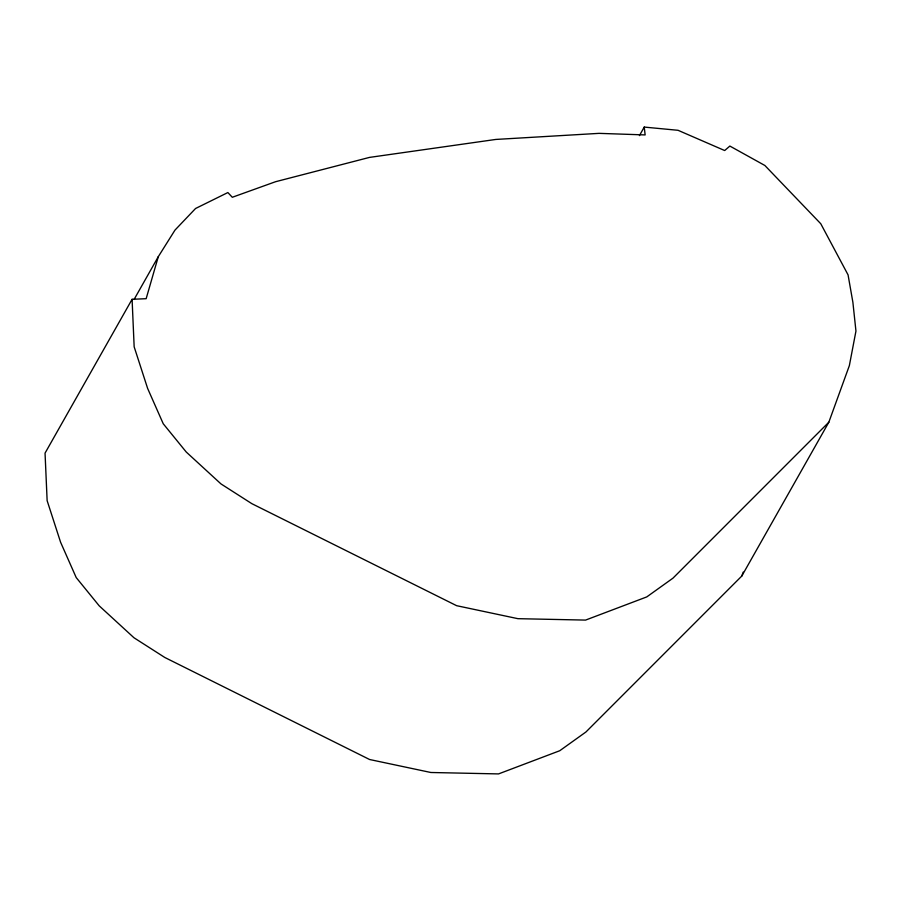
<?xml version="1.0" encoding="UTF-8"?>
<svg xmlns="http://www.w3.org/2000/svg" width="901" height="901" viewBox="0 0 901 901"><rect width="100%" height="100%" fill="white"/><g stroke="black" fill="none" stroke-linecap="round" stroke-linejoin="round"><path stroke-width="1.35" d="M644.249 127.086L645.139 134.925L599.052 133.359L495.787 139.441L369.489 157.405L275.548 181.72L232.312 197.274L227.863 192.555L195.562 208.491L174.985 230.104L158.283 256.695L146.153 298.693L132.087 299.301L45.05 453.124L47.134 500.652L60.604 542.278L76.213 577.575L99.211 605.844L133.967 637.75L164.827 657.493L369.59 759.509L430.869 772.495L498.535 773.914L559.735 750.736L585.943 731.984L741.793 576.043L828.83 422.22L849.361 365.615L855.95 331.072L852.887 302.297L848.066 274.873L820.777 223.752L764.87 165.48L729.866 146.063L724.674 150.535L678.036 130.296L644.249 127.086L639.417 135.623M741.793 576.043L743.235 572.09M134.103 299.425L158.283 256.695M828.83 422.22L672.979 578.149L646.772 596.913L585.571 620.091L517.906 618.672L456.627 605.686L251.852 503.67L220.993 483.927L186.237 452.02L163.239 423.752L147.64 388.455L134.159 346.817L132.087 299.301"/></g></svg>
